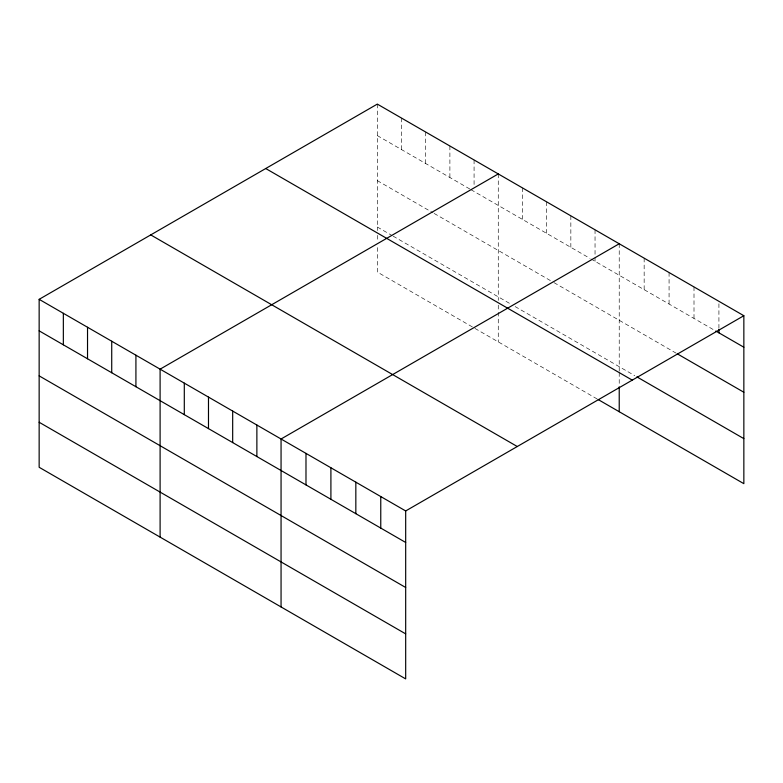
<?xml version="1.0" encoding="UTF-8"?>
<svg xmlns="http://www.w3.org/2000/svg" width="783" height="783" viewBox="0 0 783 783"><rect width="100%" height="100%" fill="white"/><g stroke="black" fill="none" stroke-linecap="round" stroke-linejoin="round"><path stroke-width="0.59" stroke-dasharray="3.92 2.94" d="M377.318 104.1L377.318 230.574M377.318 135.606L469.878 189.046M470.926 189.652L589.775 258.273M590.832 258.879L714.771 330.436M377.318 180.628L433.058 212.819M434.115 213.426L552.964 282.046M554.021 282.653L676.346 353.28M377.318 227.021L392.038 235.526M393.095 236.133L510.898 304.147M515.106 306.574L634.807 375.683M597.145 398.968L377.318 272.053L377.318 245.979M718.921 303.745L718.921 327.979M694.002 286.93L694.002 318.436M669.074 272.543L669.074 304.049M644.155 258.155L644.155 289.661M619.226 243.758L619.226 371.426M619.226 372.61L619.226 385.647M595.041 229.791L595.041 256.462M595.041 257.666L595.041 261.307M570.846 215.824L570.846 247.34M546.651 201.857L546.651 233.373M522.467 187.891L522.467 219.406M498.272 173.934L498.272 300.408M498.272 305.155L498.272 311.076M498.272 312.26L498.272 341.887M474.077 159.967L474.077 185.414M449.892 146L449.892 177.506M425.698 132.033L425.698 163.539M401.513 118.067L401.513 149.573M377.318 235.321L377.318 241.242"/><path stroke-width="1.17" d="M39.15 299.331L405.682 510.947L405.682 678.9L39.15 467.285L39.15 299.331L377.318 104.1L743.85 315.715L743.85 483.669L598.192 399.575M498.272 173.934L160.104 369.165L160.104 537.118M619.226 243.758L281.058 438.999L281.058 606.952M405.682 510.947L743.85 315.715M715.809 331.033L743.85 347.221M677.383 353.877L743.85 392.244M636.882 376.877L743.85 438.637M265.721 168.521L632.253 380.137M150.747 234.91L517.279 446.525M39.15 330.847L405.682 542.462M39.15 375.869L405.682 587.485M39.15 422.262L405.682 633.878M718.921 329.193L718.921 332.834M619.226 386.831L619.226 411.721M380.763 496.559L380.763 528.075M355.834 482.171L355.834 513.677M330.906 467.784L330.906 499.29M305.987 453.386L305.987 484.902M256.873 425.032L256.873 456.548M232.678 411.065L232.678 442.581M208.484 397.098L208.484 428.614M184.299 383.132L184.299 414.647M135.919 355.198L135.919 386.714M111.724 341.231L111.724 372.747M87.53 327.265L87.53 358.78M63.345 313.298L63.345 344.814"/></g></svg>
